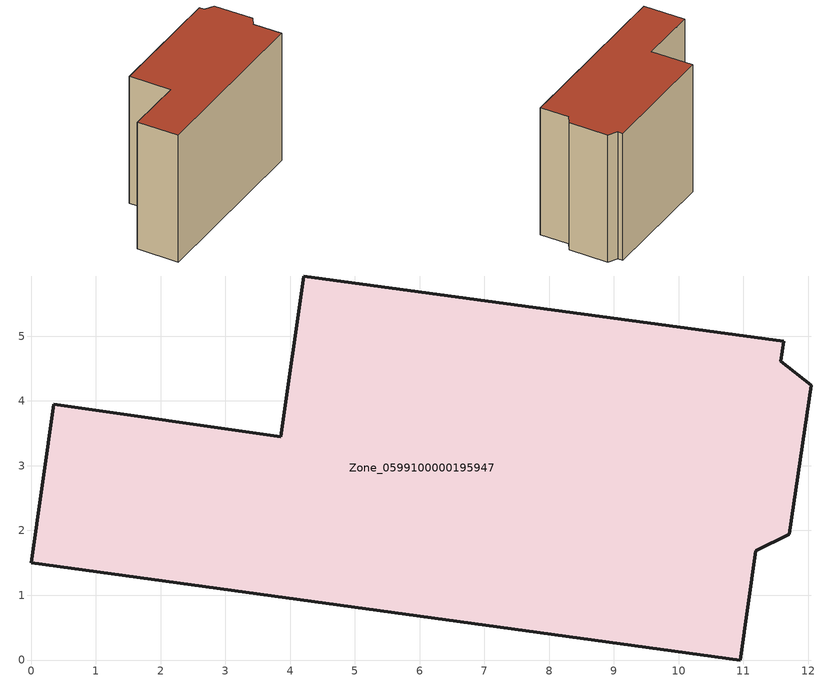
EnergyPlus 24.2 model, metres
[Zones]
Zone_0599100000195947
 floor ground (C_G): 10.95,0 0,1.5 0.35,3.95 3.86,3.45 4.21,5.93 11.62,4.92 11.58,4.61 12.05,4.24 11.71,1.94 11.19,1.69 z2.36
 wall outside (C_F): 3.86,3.45 0.35,3.95 0,1.5 10.95,0 11.19,1.69 11.71,1.94 12.05,4.24 11.58,4.61 11.62,4.92 4.21,5.93 3.86,3.45 z2.36:10.37
 roof outside (C_R): 11.62,4.92 4.21,5.93 3.86,3.45 0.35,3.95 0,1.5 10.95,0 11.19,1.69 11.71,1.94 12.05,4.24 11.58,4.61 z10.37
[BUILDING]
Pand.0599100000195947: North Axis=0; Terrain=City; Loads Convergence Tolerance Value=0.04; Temperature Convergence Tolerance Value=0.4; Solar Distribution=FullExterior; Maximum Number of Warmup Days=25; Minimum Number of Warmup Days=1
[Site:Location]
Rotterdam.The.Hague.AP_ZH_NLD Design_Conditions: Latitude=51.96; Longitude=4.45; Time Zone=1; Elevation=-4.5
[SITE:GROUNDTEMPERATURE:BUILDINGSURFACE]
18, 18, 18, 18, 18, 18, 18, 18, 18, 18, 18, 18
[MATERIAL] Thermal Absorptance=0.9; Solar Absorptance=0.7; Visible Absorptance=0.7
Name | Roughness | Thickness | Conductivity | Density | Specific Heat
G.TI.1946 | MediumSmooth | 0.15 | 1 | 540 | 1210
F.TI.1946 | Rough | 0.3 | 0.857143 | 1920 | 840
R.TI.1946 | MediumRough | 0.2 | 0.1 | 1500 | 1000
[CONSTRUCTION]
C_G: G.TI.1946
C_F: F.TI.1946
C_R: R.TI.1946
[ZONE]
Zone_0599100000195947: Type=1; Multiplier=1; Ceiling Height=Autocalculate; Volume=Autocalculate; Floor Area=autocalculate; Part of Total Floor Area=Yes
[ZONEINFILTRATION:DESIGNFLOWRATE]
Infil_Zone_0599100000195947: Zone or ZoneList or Space or SpaceList=Zone_0599100000195947; Schedule=AlwaysOn; Design Flow Rate Calculation Method=Flow/Area; Flow Rate per Floor Area=0.003; Constant Term Coefficient=1; Temperature Term Coefficient=0; Velocity Term Coefficient=0; Velocity Squared Term Coefficient=0
[HVACTEMPLATE:ZONE:IDEALLOADSAIRSYSTEM]
Zone_0599100000195947: Maximum Heating Supply Air Temperature=50; Minimum Cooling Supply Air Temperature=13; Maximum Heating Supply Air Humidity Ratio=0.0156; Minimum Cooling Supply Air Humidity Ratio=0.0077; Heating Limit=NoLimit; Cooling Limit=NoLimit; Dehumidification Control Type=ConstantSensibleHeatRatio; Cooling Sensible Heat Ratio=0.7; Dehumidification Setpoint=60; Humidification Control Type=None; Humidification Setpoint=30; Outdoor Air Method=None; Outdoor Air Flow Rate per Person=0.00944; Outdoor Air Flow Rate per Zone Floor Area=0; Outdoor Air Flow Rate per Zone=0; Demand Controlled Ventilation Type=None; Outdoor Air Economizer Type=NoEconomizer; Heat Recovery Type=None; Sensible Heat Recovery Effectiveness=0.7; Latent Heat Recovery Effectiveness=0.65
[ZONECONTROL:THERMOSTAT]
ThermostatControl_Zone_0599100000195947: Zone or ZoneList=Zone_0599100000195947; Control Type Schedule=DualSetpointControlType; Control 1=Thermostat_Zone_0599100000195947; Temperature Difference Between Cutout And Setpoint=0
[THERMOSTATSETPOINT:DUALSETPOINT]
Thermostat_Zone_0599100000195947: Heating Setpoint Temperature Schedule=HeatingSetpoint_Zone_0599100000195947; Cooling Setpoint Temperature Schedule=CoolingSetpoint_Zone_0599100000195947
[SCHEDULE:COMPACT]
HeatingSetpoint_Zone_0599100000195947: Through: 12/31, For: AllDays, Until: 24:00, 21
CoolingSetpoint_Zone_0599100000195947: Through: 12/31, For: AllDays, Until: 24:00, 24
DualSetpointControlType: Through: 12/31, For: AllDays, Until: 24:00, 4
AlwaysOn: Through: 12/31, For: AllDays, Until: 24:00, 1
